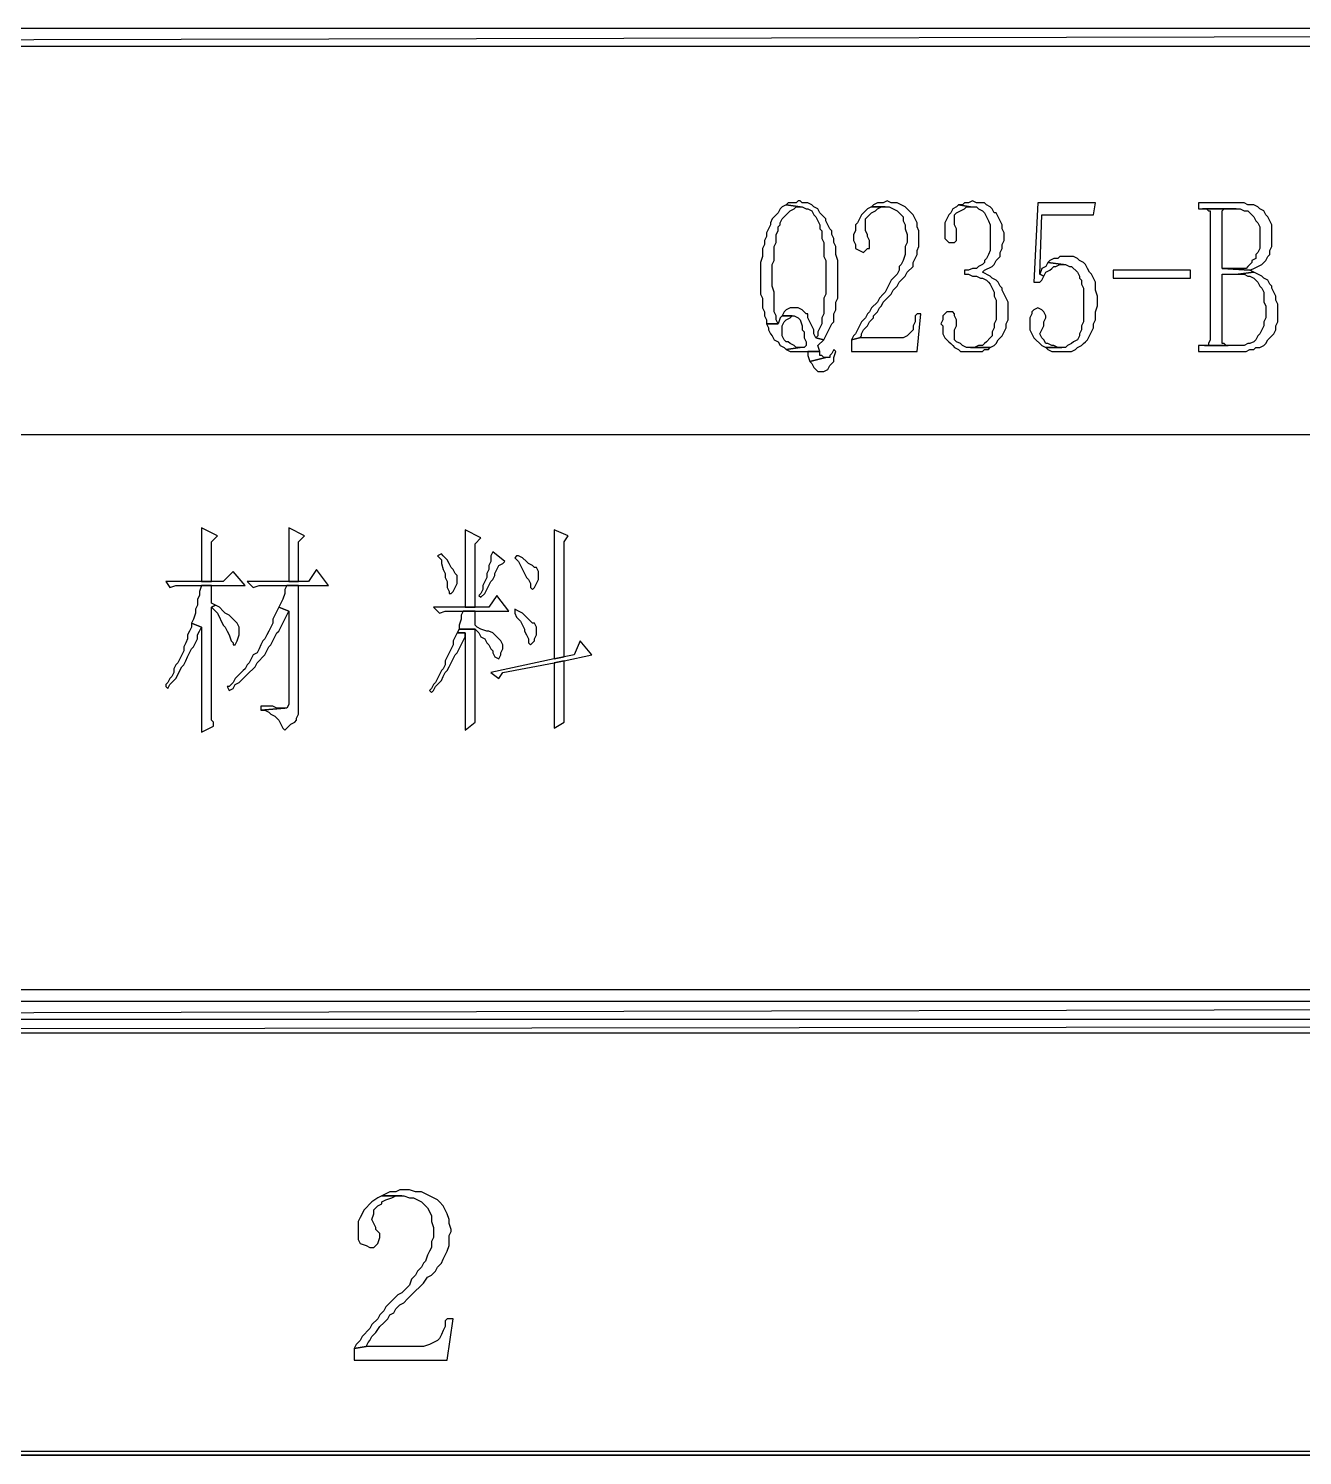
# Model space of a CAD drawing. Extents: x -15.4 to 0.8, y 0.3 to 11.8.
# Drawn here: x -13.208 to -12.673, y 0.567 to 1.167 of the extents above; entities that cross this region are included whole.
import ezdxf

# ---------------------------------------------------------------- set-up
doc = ezdxf.new("R2010")
doc.units = 0
doc.header["$MEASUREMENT"] = 0
doc.linetypes.add('AUSGEZOGEN', pattern=[0])
doc.layers.get('0').update_dxf_attribs({"linetype": 'AUSGEZOGEN'})

msp = doc.modelspace()

# ---------------------------------------------------------------- linework, layer by layer
for points in [[(-14.50878, 1.1669), (-14.50878, 1.1594), (-14.50878, 1.1594), (-11.15878, 1.1669), (-14.50878, 1.1669)], [(-14.50878, 1.1594), (-11.15878, 1.1669), (-11.15878, 1.1669), (-11.15878, 1.1594), (-14.50878, 1.1594)], [(-12.88961, 1.09273), (-12.89128, 1.0919), (-12.89128, 1.0919), (-12.89211, 1.09106), (-12.89211, 1.09106), (-12.89295, 1.0894), (-12.89295, 1.0894), (-12.89545, 1.0869), (-12.89545, 1.0869), (-12.89628, 1.08523), (-12.89628, 1.08523), (-12.89628, 1.0844), (-12.89628, 1.0844), (-12.89795, 1.08106), (-12.89795, 1.08106), (-12.89795, 1.0794), (-12.89795, 1.0794), (-12.89878, 1.07773), (-12.89878, 1.07773), (-12.89878, 1.07606), (-12.89878, 1.07606), (-12.89961, 1.0744), (-12.89961, 1.0744), (-12.89961, 1.07106), (-12.89961, 1.07106), (-12.90045, 1.06856), (-12.90045, 1.06856), (-12.90045, 1.05523), (-12.90045, 1.05523), (-12.89961, 1.05356), (-12.89961, 1.05356), (-12.89961, 1.0494), (-12.89961, 1.0494), (-12.89878, 1.04773), (-12.89878, 1.04773), (-12.89878, 1.04606), (-12.89878, 1.04606), (-12.89795, 1.0444), (-12.89795, 1.0444), (-12.89795, 1.04273), (-12.89795, 1.04273), (-12.89295, 1.04273), (-12.89295, 1.04273), (-12.89378, 1.0444), (-12.89378, 1.0444), (-12.89378, 1.04606), (-12.89378, 1.04606), (-12.89461, 1.04773), (-12.89461, 1.04773), (-12.89461, 1.05606), (-12.89461, 1.05606), (-12.89545, 1.05856), (-12.89545, 1.05856), (-12.89545, 1.06773), (-12.89545, 1.06773), (-12.89461, 1.0694), (-12.89461, 1.0694), (-12.89461, 1.07523), (-12.89461, 1.07523), (-12.89378, 1.0769), (-12.89378, 1.0769), (-12.89378, 1.08023), (-12.89378, 1.08023), (-12.89295, 1.0819), (-12.89295, 1.0819), (-12.89295, 1.08356), (-12.89295, 1.08356), (-12.89211, 1.0844), (-12.89211, 1.0844), (-12.89211, 1.08523), (-12.89211, 1.08523), (-12.89128, 1.0869), (-12.89128, 1.0869), (-12.88961, 1.08856), (-12.88961, 1.08856), (-12.88878, 1.0894), (-12.88878, 1.0894), (-12.88795, 1.09023), (-12.88795, 1.09023), (-12.88628, 1.09106), (-12.88628, 1.09106), (-12.88545, 1.0919), (-12.88545, 1.0919), (-12.88378, 1.0919), (-12.88961, 1.09273)], [(-12.88378, 1.0944), (-12.88461, 1.0944), (-12.88461, 1.0944), (-12.88545, 1.09356), (-12.88545, 1.09356), (-12.88878, 1.09356), (-12.88878, 1.09356), (-12.88961, 1.09273), (-12.88961, 1.09273), (-12.88378, 1.0919), (-12.88378, 1.0919), (-12.88295, 1.0919), (-12.88295, 1.0919), (-12.88128, 1.09106), (-12.88128, 1.09106), (-12.88045, 1.09106), (-12.88045, 1.09106), (-12.87878, 1.09023), (-12.87878, 1.09023), (-12.87795, 1.08856), (-12.87795, 1.08856), (-12.87711, 1.08773), (-12.87711, 1.08773), (-12.87545, 1.0844), (-12.87545, 1.0844), (-12.87545, 1.08273), (-12.87545, 1.08273), (-12.87461, 1.0819), (-12.87461, 1.0819), (-12.87461, 1.07856), (-12.87461, 1.07856), (-12.87378, 1.0769), (-12.87378, 1.0769), (-12.87378, 1.07106), (-12.87378, 1.07106), (-12.87295, 1.0694), (-12.87295, 1.0694), (-12.87295, 1.05523), (-12.87295, 1.05523), (-12.87378, 1.05356), (-12.87378, 1.05356), (-12.87378, 1.0469), (-12.87378, 1.0469), (-12.87461, 1.04523), (-12.87461, 1.04523), (-12.87461, 1.04273), (-12.87461, 1.04273), (-12.87628, 1.0394), (-12.87628, 1.0394), (-12.87628, 1.03773), (-12.87628, 1.03773), (-12.87711, 1.0369), (-12.87711, 1.0369), (-12.87378, 1.03606), (-12.87378, 1.03606), (-12.87295, 1.03773), (-12.87295, 1.03773), (-12.87211, 1.0394), (-12.87211, 1.0394), (-12.87128, 1.04106), (-12.87128, 1.04106), (-12.87045, 1.04273), (-12.87045, 1.04273), (-12.86961, 1.04356), (-12.86961, 1.04356), (-12.86961, 1.0469), (-12.86961, 1.0469), (-12.86878, 1.04856), (-12.86878, 1.04856), (-12.86878, 1.0519), (-12.86878, 1.0519), (-12.86795, 1.05356), (-12.86795, 1.05356), (-12.86795, 1.0694), (-12.86795, 1.0694), (-12.86878, 1.0719), (-12.86878, 1.0719), (-12.86878, 1.07523), (-12.86878, 1.07523), (-12.86961, 1.0769), (-12.86961, 1.0769), (-12.86961, 1.07856), (-12.86961, 1.07856), (-12.87045, 1.08023), (-12.87045, 1.08023), (-12.87045, 1.0819), (-12.87045, 1.0819), (-12.87128, 1.08273), (-12.87128, 1.08273), (-12.87295, 1.08606), (-12.87295, 1.08606), (-12.87295, 1.0869), (-12.87295, 1.0869), (-12.87545, 1.0894), (-12.87545, 1.0894), (-12.87628, 1.09106), (-12.87628, 1.09106), (-12.87795, 1.0919), (-12.87795, 1.0919), (-12.87878, 1.09273), (-12.87878, 1.09273), (-12.88045, 1.09356), (-12.88045, 1.09356), (-12.88295, 1.09356), (-12.88378, 1.0944)], [(-12.84711, 1.0944), (-12.84878, 1.09356), (-12.84878, 1.09356), (-12.85128, 1.09356), (-12.85128, 1.09356), (-12.85295, 1.09273), (-12.85295, 1.09273), (-12.85378, 1.0919), (-12.85378, 1.0919), (-12.84628, 1.0919), (-12.84628, 1.0919), (-12.84295, 1.09023), (-12.84295, 1.09023), (-12.84211, 1.0894), (-12.84211, 1.0894), (-12.84128, 1.08856), (-12.84128, 1.08856), (-12.84045, 1.08773), (-12.84045, 1.08773), (-12.84045, 1.08606), (-12.84045, 1.08606), (-12.83961, 1.0844), (-12.83961, 1.0844), (-12.83961, 1.08273), (-12.83961, 1.08273), (-12.83878, 1.08023), (-12.83878, 1.08023), (-12.83878, 1.0769), (-12.83878, 1.0769), (-12.83961, 1.07523), (-12.83961, 1.07523), (-12.83961, 1.0719), (-12.83961, 1.0719), (-12.84045, 1.0694), (-12.84045, 1.0694), (-12.84128, 1.06773), (-12.84128, 1.06773), (-12.84211, 1.0669), (-12.84211, 1.0669), (-12.84211, 1.06523), (-12.84211, 1.06523), (-12.84295, 1.06356), (-12.84295, 1.06356), (-12.84378, 1.06273), (-12.84378, 1.06273), (-12.84545, 1.06106), (-12.84545, 1.06106), (-12.84628, 1.0594), (-12.84628, 1.0594), (-12.84711, 1.05773), (-12.84711, 1.05773), (-12.84795, 1.05606), (-12.84795, 1.05606), (-12.84878, 1.05523), (-12.84878, 1.05523), (-12.85045, 1.05356), (-12.85045, 1.05356), (-12.85128, 1.0519), (-12.85128, 1.0519), (-12.85378, 1.0494), (-12.85378, 1.0494), (-12.85461, 1.04773), (-12.85461, 1.04773), (-12.85545, 1.0469), (-12.85545, 1.0469), (-12.85628, 1.04523), (-12.85628, 1.04523), (-12.85795, 1.04356), (-12.85795, 1.04356), (-12.86045, 1.03856), (-12.86045, 1.03856), (-12.86128, 1.03773), (-12.86128, 1.03773), (-12.86211, 1.03606), (-12.86211, 1.03606), (-12.85878, 1.0369), (-12.85878, 1.0369), (-12.85795, 1.03773), (-12.85795, 1.03773), (-12.85795, 1.03856), (-12.85795, 1.03856), (-12.85711, 1.04023), (-12.85711, 1.04023), (-12.85545, 1.0419), (-12.85545, 1.0419), (-12.85461, 1.04356), (-12.85461, 1.04356), (-12.85295, 1.04523), (-12.85295, 1.04523), (-12.85295, 1.04606), (-12.85295, 1.04606), (-12.85128, 1.04773), (-12.85128, 1.04773), (-12.85045, 1.0494), (-12.85045, 1.0494), (-12.84961, 1.05023), (-12.84961, 1.05023), (-12.84878, 1.0519), (-12.84878, 1.0519), (-12.84795, 1.05273), (-12.84795, 1.05273), (-12.84628, 1.0544), (-12.84628, 1.0544), (-12.84545, 1.05523), (-12.84545, 1.05523), (-12.84461, 1.0569), (-12.84461, 1.0569), (-12.84295, 1.05856), (-12.84295, 1.05856), (-12.84211, 1.06023), (-12.84211, 1.06023), (-12.84045, 1.0619), (-12.84045, 1.0619), (-12.83961, 1.06273), (-12.83961, 1.06273), (-12.83878, 1.0644), (-12.83878, 1.0644), (-12.83628, 1.0669), (-12.83628, 1.0669), (-12.83628, 1.06856), (-12.83628, 1.06856), (-12.83545, 1.07023), (-12.83545, 1.07023), (-12.83461, 1.0719), (-12.83461, 1.0719), (-12.83461, 1.07356), (-12.83461, 1.07356), (-12.83378, 1.07523), (-12.83378, 1.07523), (-12.83378, 1.0819), (-12.83378, 1.0819), (-12.83461, 1.08356), (-12.83461, 1.08356), (-12.83461, 1.08523), (-12.83461, 1.08523), (-12.83628, 1.08856), (-12.83628, 1.08856), (-12.83711, 1.0894), (-12.83711, 1.0894), (-12.83795, 1.09023), (-12.83795, 1.09023), (-12.83961, 1.0919), (-12.83961, 1.0919), (-12.84295, 1.09356), (-12.84295, 1.09356), (-12.84545, 1.09356), (-12.84711, 1.0944)], [(-12.81711, 1.09273), (-12.81795, 1.0919), (-12.81795, 1.0919), (-12.81961, 1.09106), (-12.81961, 1.09106), (-12.82045, 1.0894), (-12.82045, 1.0894), (-12.82128, 1.08856), (-12.82128, 1.08856), (-12.82211, 1.0869), (-12.82211, 1.0869), (-12.82295, 1.08523), (-12.82295, 1.08523), (-12.82295, 1.07856), (-12.82295, 1.07856), (-12.82211, 1.07773), (-12.82211, 1.07773), (-12.82128, 1.0769), (-12.82128, 1.0769), (-12.81878, 1.0769), (-12.81878, 1.0769), (-12.81795, 1.07773), (-12.81795, 1.07773), (-12.81795, 1.08273), (-12.81795, 1.08273), (-12.81878, 1.0844), (-12.81878, 1.0844), (-12.81878, 1.08856), (-12.81878, 1.08856), (-12.81795, 1.0894), (-12.81795, 1.0894), (-12.81628, 1.09023), (-12.81628, 1.09023), (-12.81461, 1.09106), (-12.81461, 1.09106), (-12.81378, 1.0919), (-12.81378, 1.0919), (-12.81211, 1.0919), (-12.81711, 1.09273)], [(-12.81128, 1.0944), (-12.81295, 1.09356), (-12.81295, 1.09356), (-12.81461, 1.09356), (-12.81461, 1.09356), (-12.81545, 1.09273), (-12.81545, 1.09273), (-12.81711, 1.09273), (-12.81711, 1.09273), (-12.81211, 1.0919), (-12.81211, 1.0919), (-12.80961, 1.0919), (-12.80961, 1.0919), (-12.80878, 1.09106), (-12.80878, 1.09106), (-12.80711, 1.09023), (-12.80711, 1.09023), (-12.80628, 1.0894), (-12.80628, 1.0894), (-12.80545, 1.08773), (-12.80545, 1.08773), (-12.80461, 1.08606), (-12.80461, 1.08606), (-12.80378, 1.0844), (-12.80378, 1.0844), (-12.80378, 1.07356), (-12.80378, 1.07356), (-12.80461, 1.0719), (-12.80461, 1.0719), (-12.80545, 1.07023), (-12.80545, 1.07023), (-12.80628, 1.0694), (-12.80628, 1.0694), (-12.80628, 1.06856), (-12.80628, 1.06856), (-12.80711, 1.06773), (-12.80711, 1.06773), (-12.80878, 1.0669), (-12.80878, 1.0669), (-12.80961, 1.06606), (-12.80961, 1.06606), (-12.81128, 1.06606), (-12.81128, 1.06606), (-12.81295, 1.06523), (-12.81295, 1.06523), (-12.81461, 1.06523), (-12.81461, 1.06523), (-12.81461, 1.06356), (-12.81461, 1.06356), (-12.81295, 1.06356), (-12.81295, 1.06356), (-12.81128, 1.06273), (-12.81128, 1.06273), (-12.80961, 1.06273), (-12.80961, 1.06273), (-12.80795, 1.0619), (-12.80795, 1.0619), (-12.80711, 1.0619), (-12.80711, 1.0619), (-12.80545, 1.06106), (-12.80545, 1.06106), (-12.80461, 1.06023), (-12.80461, 1.06023), (-12.80378, 1.0594), (-12.80378, 1.0594), (-12.80295, 1.05773), (-12.80295, 1.05773), (-12.80211, 1.05606), (-12.80211, 1.05606), (-12.80211, 1.0544), (-12.80211, 1.0544), (-12.80128, 1.05273), (-12.80128, 1.05273), (-12.80128, 1.0444), (-12.80128, 1.0444), (-12.80211, 1.04273), (-12.80211, 1.04273), (-12.80211, 1.04106), (-12.80211, 1.04106), (-12.80295, 1.0394), (-12.80295, 1.0394), (-12.80295, 1.03773), (-12.80295, 1.03773), (-12.80378, 1.0369), (-12.80378, 1.0369), (-12.80545, 1.03523), (-12.80545, 1.03523), (-12.80628, 1.0344), (-12.80628, 1.0344), (-12.80711, 1.03356), (-12.80711, 1.03356), (-12.80878, 1.03356), (-12.80878, 1.03356), (-12.81045, 1.03273), (-12.81045, 1.03273), (-12.81211, 1.03273), (-12.81211, 1.03273), (-12.80378, 1.03273), (-12.80378, 1.03273), (-12.80211, 1.03356), (-12.80211, 1.03356), (-12.80128, 1.0344), (-12.80128, 1.0344), (-12.80045, 1.03606), (-12.80045, 1.03606), (-12.79961, 1.0369), (-12.79961, 1.0369), (-12.79878, 1.03773), (-12.79878, 1.03773), (-12.79795, 1.0394), (-12.79795, 1.0394), (-12.79711, 1.04106), (-12.79711, 1.04106), (-12.79711, 1.04273), (-12.79711, 1.04273), (-12.79628, 1.0444), (-12.79628, 1.0444), (-12.79628, 1.0519), (-12.79628, 1.0519), (-12.79795, 1.05523), (-12.79795, 1.05523), (-12.79878, 1.0569), (-12.79878, 1.0569), (-12.79878, 1.05773), (-12.79878, 1.05773), (-12.79961, 1.05856), (-12.79961, 1.05856), (-12.80045, 1.06023), (-12.80045, 1.06023), (-12.80128, 1.06106), (-12.80128, 1.06106), (-12.80295, 1.0619), (-12.80295, 1.0619), (-12.80378, 1.06273), (-12.80378, 1.06273), (-12.80711, 1.0644), (-12.80711, 1.0644), (-12.80628, 1.06523), (-12.80628, 1.06523), (-12.80295, 1.0669), (-12.80295, 1.0669), (-12.80211, 1.06773), (-12.80211, 1.06773), (-12.80128, 1.0694), (-12.80128, 1.0694), (-12.80045, 1.07023), (-12.80045, 1.07023), (-12.79961, 1.07106), (-12.79961, 1.07106), (-12.79961, 1.07273), (-12.79961, 1.07273), (-12.79878, 1.0744), (-12.79878, 1.0744), (-12.79878, 1.07606), (-12.79878, 1.07606), (-12.79795, 1.07773), (-12.79795, 1.07773), (-12.79795, 1.08106), (-12.79795, 1.08106), (-12.79878, 1.08273), (-12.79878, 1.08273), (-12.79878, 1.0844), (-12.79878, 1.0844), (-12.79961, 1.08606), (-12.79961, 1.08606), (-12.80045, 1.08773), (-12.80045, 1.08773), (-12.80128, 1.0894), (-12.80128, 1.0894), (-12.80211, 1.0894), (-12.80211, 1.0894), (-12.80295, 1.09106), (-12.80295, 1.09106), (-12.80378, 1.0919), (-12.80378, 1.0919), (-12.80545, 1.09273), (-12.80545, 1.09273), (-12.80628, 1.09356), (-12.80628, 1.09356), (-12.80961, 1.09356), (-12.81128, 1.0944)], [(-12.75961, 1.09356), (-12.78378, 1.09356), (-12.78378, 1.09356), (-12.78545, 1.06023), (-12.78545, 1.06023), (-12.78295, 1.06023), (-12.78295, 1.06023), (-12.78211, 1.06106), (-12.78211, 1.06106), (-12.78128, 1.06273), (-12.78128, 1.06273), (-12.78295, 1.06356), (-12.78295, 1.06356), (-12.78211, 1.08856), (-12.78211, 1.08856), (-12.76045, 1.08856), (-12.75961, 1.09356)], [(-12.69878, 1.09356), (-12.71628, 1.09356), (-12.71628, 1.09356), (-12.71628, 1.09106), (-12.71628, 1.09106), (-12.69878, 1.09106), (-12.69878, 1.09106), (-12.69711, 1.09023), (-12.69711, 1.09023), (-12.69545, 1.09023), (-12.69545, 1.09023), (-12.69461, 1.0894), (-12.69461, 1.0894), (-12.69378, 1.08856), (-12.69378, 1.08856), (-12.69295, 1.08773), (-12.69295, 1.08773), (-12.69211, 1.08606), (-12.69211, 1.08606), (-12.69128, 1.08523), (-12.69128, 1.08523), (-12.69045, 1.08356), (-12.69045, 1.08356), (-12.69045, 1.0744), (-12.69045, 1.0744), (-12.69128, 1.07273), (-12.69128, 1.07273), (-12.69211, 1.0719), (-12.69211, 1.0719), (-12.69211, 1.07023), (-12.69211, 1.07023), (-12.69378, 1.0694), (-12.69378, 1.0694), (-12.69378, 1.06856), (-12.69378, 1.06856), (-12.69545, 1.0669), (-12.69545, 1.0669), (-12.69628, 1.06606), (-12.69628, 1.06606), (-12.70628, 1.06606), (-12.70628, 1.06606), (-12.69461, 1.06523), (-12.69461, 1.06523), (-12.69295, 1.06606), (-12.69295, 1.06606), (-12.68961, 1.06773), (-12.68961, 1.06773), (-12.68878, 1.06856), (-12.68878, 1.06856), (-12.68795, 1.0694), (-12.68795, 1.0694), (-12.68711, 1.07106), (-12.68711, 1.07106), (-12.68628, 1.0719), (-12.68628, 1.0719), (-12.68628, 1.07356), (-12.68628, 1.07356), (-12.68545, 1.07523), (-12.68545, 1.07523), (-12.68545, 1.0844), (-12.68545, 1.0844), (-12.68711, 1.08773), (-12.68711, 1.08773), (-12.68795, 1.08856), (-12.68795, 1.08856), (-12.68878, 1.09023), (-12.68878, 1.09023), (-12.69045, 1.09106), (-12.69045, 1.09106), (-12.69128, 1.0919), (-12.69128, 1.0919), (-12.69295, 1.09273), (-12.69295, 1.09273), (-12.69545, 1.09273), (-12.69545, 1.09273), (-12.69711, 1.09356), (-12.69878, 1.09356)], [(-12.85378, 1.0919), (-12.85545, 1.09106), (-12.85545, 1.09106), (-12.85628, 1.09023), (-12.85628, 1.09023), (-12.85711, 1.0894), (-12.85711, 1.0894), (-12.85795, 1.08856), (-12.85795, 1.08856), (-12.85961, 1.08523), (-12.85961, 1.08523), (-12.86045, 1.0844), (-12.86045, 1.0844), (-12.86045, 1.0819), (-12.86045, 1.0819), (-12.86128, 1.08023), (-12.86128, 1.08023), (-12.86128, 1.07773), (-12.86128, 1.07773), (-12.86045, 1.07606), (-12.86045, 1.07606), (-12.86045, 1.0744), (-12.86045, 1.0744), (-12.85711, 1.07273), (-12.85711, 1.07273), (-12.85545, 1.0744), (-12.85545, 1.0744), (-12.85461, 1.0744), (-12.85461, 1.0744), (-12.85461, 1.07773), (-12.85461, 1.07773), (-12.85545, 1.0794), (-12.85545, 1.0794), (-12.85545, 1.08023), (-12.85545, 1.08023), (-12.85628, 1.0819), (-12.85628, 1.0819), (-12.85628, 1.0869), (-12.85628, 1.0869), (-12.85378, 1.0894), (-12.85378, 1.0894), (-12.85211, 1.09023), (-12.85211, 1.09023), (-12.85128, 1.09106), (-12.85128, 1.09106), (-12.84961, 1.0919), (-12.84961, 1.0919), (-12.84795, 1.0919), (-12.85378, 1.0919)], [(-12.71461, 1.09106), (-12.71295, 1.09106), (-12.71295, 1.09106), (-12.71211, 1.09023), (-12.71211, 1.09023), (-12.71128, 1.09023), (-12.71128, 1.09023), (-12.71128, 1.03606), (-12.71128, 1.03606), (-12.71211, 1.0344), (-12.71211, 1.0344), (-12.71211, 1.03356), (-12.71211, 1.03356), (-12.71378, 1.03356), (-12.71378, 1.03356), (-12.70378, 1.03356), (-12.70378, 1.03356), (-12.70461, 1.03356), (-12.70461, 1.03356), (-12.70545, 1.0344), (-12.70545, 1.0344), (-12.70628, 1.0344), (-12.70628, 1.0344), (-12.70628, 1.06356), (-12.70628, 1.06356), (-12.69961, 1.06356), (-12.69961, 1.06356), (-12.69295, 1.0644), (-12.69295, 1.0644), (-12.69461, 1.06523), (-12.69461, 1.06523), (-12.70628, 1.06606), (-12.70628, 1.06606), (-12.70628, 1.09023), (-12.70628, 1.09023), (-12.70545, 1.09106), (-12.70545, 1.09106), (-12.70045, 1.09106), (-12.71461, 1.09106)], [(-12.77961, 1.06856), (-12.78045, 1.0669), (-12.78045, 1.0669), (-12.78211, 1.06606), (-12.78211, 1.06606), (-12.78295, 1.06356), (-12.78295, 1.06356), (-12.78128, 1.06273), (-12.78128, 1.06273), (-12.78045, 1.0644), (-12.78045, 1.0644), (-12.77878, 1.06523), (-12.77878, 1.06523), (-12.77795, 1.06606), (-12.77795, 1.06606), (-12.77711, 1.0669), (-12.77711, 1.0669), (-12.77628, 1.0669), (-12.77628, 1.0669), (-12.77461, 1.06773), (-12.77461, 1.06773), (-12.77295, 1.06773), (-12.77961, 1.06856)], [(-12.77128, 1.07106), (-12.77461, 1.07106), (-12.77461, 1.07106), (-12.77545, 1.07023), (-12.77545, 1.07023), (-12.77711, 1.07023), (-12.77711, 1.07023), (-12.77878, 1.0694), (-12.77878, 1.0694), (-12.77961, 1.06856), (-12.77961, 1.06856), (-12.77295, 1.06773), (-12.77295, 1.06773), (-12.77211, 1.06773), (-12.77211, 1.06773), (-12.77045, 1.0669), (-12.77045, 1.0669), (-12.76961, 1.0669), (-12.76961, 1.0669), (-12.76711, 1.0644), (-12.76711, 1.0644), (-12.76628, 1.06273), (-12.76628, 1.06273), (-12.76628, 1.0619), (-12.76628, 1.0619), (-12.76545, 1.06106), (-12.76545, 1.06106), (-12.76545, 1.0594), (-12.76545, 1.0594), (-12.76461, 1.05773), (-12.76461, 1.05773), (-12.76461, 1.04356), (-12.76461, 1.04356), (-12.76545, 1.0419), (-12.76545, 1.0419), (-12.76545, 1.04023), (-12.76545, 1.04023), (-12.76628, 1.03856), (-12.76628, 1.03856), (-12.76628, 1.03773), (-12.76628, 1.03773), (-12.76711, 1.03606), (-12.76711, 1.03606), (-12.76878, 1.03523), (-12.76878, 1.03523), (-12.76961, 1.0344), (-12.76961, 1.0344), (-12.77128, 1.03356), (-12.77128, 1.03356), (-12.77211, 1.03273), (-12.77211, 1.03273), (-12.78045, 1.03273), (-12.78045, 1.03273), (-12.77961, 1.0319), (-12.77961, 1.0319), (-12.77795, 1.03106), (-12.77795, 1.03106), (-12.76961, 1.03106), (-12.76961, 1.03106), (-12.76795, 1.0319), (-12.76795, 1.0319), (-12.76711, 1.03273), (-12.76711, 1.03273), (-12.76545, 1.03356), (-12.76545, 1.03356), (-12.76461, 1.0344), (-12.76461, 1.0344), (-12.76378, 1.03523), (-12.76378, 1.03523), (-12.76295, 1.03606), (-12.76295, 1.03606), (-12.76211, 1.03773), (-12.76211, 1.03773), (-12.76128, 1.0394), (-12.76128, 1.0394), (-12.76045, 1.04106), (-12.76045, 1.04106), (-12.76045, 1.04273), (-12.76045, 1.04273), (-12.75961, 1.0444), (-12.75961, 1.0444), (-12.75961, 1.04773), (-12.75961, 1.04773), (-12.75878, 1.05023), (-12.75878, 1.05023), (-12.75878, 1.0544), (-12.75878, 1.0544), (-12.75961, 1.0569), (-12.75961, 1.0569), (-12.75961, 1.06023), (-12.75961, 1.06023), (-12.76045, 1.0619), (-12.76045, 1.0619), (-12.76128, 1.06356), (-12.76128, 1.06356), (-12.76211, 1.0644), (-12.76211, 1.0644), (-12.76295, 1.06606), (-12.76295, 1.06606), (-12.76378, 1.06773), (-12.76378, 1.06773), (-12.76461, 1.06856), (-12.76461, 1.06856), (-12.76628, 1.0694), (-12.76628, 1.0694), (-12.76711, 1.07023), (-12.76711, 1.07023), (-12.76878, 1.07106), (-12.76878, 1.07106), (-12.76961, 1.07106), (-12.77128, 1.07106)], [(-12.71961, 1.0619), (-12.71961, 1.06523), (-12.71961, 1.06523), (-12.75211, 1.06523), (-12.75211, 1.06523), (-12.75211, 1.0619), (-12.75211, 1.0619), (-12.71961, 1.0619), (-12.71961, 1.0619)], [(-12.69295, 1.0644), (-12.69961, 1.06356), (-12.69961, 1.06356), (-12.69711, 1.06356), (-12.69711, 1.06356), (-12.69545, 1.06273), (-12.69545, 1.06273), (-12.69461, 1.06273), (-12.69461, 1.06273), (-12.69295, 1.0619), (-12.69295, 1.0619), (-12.69128, 1.06023), (-12.69128, 1.06023), (-12.69045, 1.05856), (-12.69045, 1.05856), (-12.68961, 1.05773), (-12.68961, 1.05773), (-12.68878, 1.05606), (-12.68878, 1.05606), (-12.68878, 1.0519), (-12.68878, 1.0519), (-12.68795, 1.05023), (-12.68795, 1.05023), (-12.68795, 1.04523), (-12.68795, 1.04523), (-12.68878, 1.04356), (-12.68878, 1.04356), (-12.68878, 1.0419), (-12.68878, 1.0419), (-12.69045, 1.03856), (-12.69045, 1.03856), (-12.69128, 1.03773), (-12.69128, 1.03773), (-12.69211, 1.03606), (-12.69211, 1.03606), (-12.69295, 1.03523), (-12.69295, 1.03523), (-12.69461, 1.0344), (-12.69461, 1.0344), (-12.69545, 1.0344), (-12.69545, 1.0344), (-12.69711, 1.03356), (-12.69711, 1.03356), (-12.71628, 1.03356), (-12.71628, 1.03356), (-12.71628, 1.03106), (-12.71628, 1.03106), (-12.69628, 1.03106), (-12.69628, 1.03106), (-12.69461, 1.0319), (-12.69461, 1.0319), (-12.69295, 1.0319), (-12.69295, 1.0319), (-12.69211, 1.03273), (-12.69211, 1.03273), (-12.69045, 1.03273), (-12.69045, 1.03273), (-12.68878, 1.03356), (-12.68878, 1.03356), (-12.68795, 1.0344), (-12.68795, 1.0344), (-12.68711, 1.03606), (-12.68711, 1.03606), (-12.68545, 1.03773), (-12.68545, 1.03773), (-12.68461, 1.03856), (-12.68461, 1.03856), (-12.68378, 1.04023), (-12.68378, 1.04023), (-12.68378, 1.0419), (-12.68378, 1.0419), (-12.68295, 1.04356), (-12.68295, 1.04356), (-12.68295, 1.05106), (-12.68295, 1.05106), (-12.68378, 1.05273), (-12.68378, 1.05273), (-12.68378, 1.0544), (-12.68378, 1.0544), (-12.68545, 1.05773), (-12.68545, 1.05773), (-12.68545, 1.05856), (-12.68545, 1.05856), (-12.68628, 1.0594), (-12.68628, 1.0594), (-12.68711, 1.06106), (-12.68711, 1.06106), (-12.68878, 1.0619), (-12.68878, 1.0619), (-12.68961, 1.06273), (-12.68961, 1.06273), (-12.69128, 1.06356), (-12.69295, 1.0644)], [(-12.89128, 1.04606), (-12.89211, 1.04523), (-12.89211, 1.04523), (-12.89295, 1.04273), (-12.89295, 1.04273), (-12.89795, 1.04273), (-12.89795, 1.04273), (-12.89711, 1.04106), (-12.89711, 1.04106), (-12.89711, 1.04023), (-12.89711, 1.04023), (-12.89628, 1.03856), (-12.89628, 1.03856), (-12.89545, 1.03773), (-12.89545, 1.03773), (-12.89461, 1.03606), (-12.89461, 1.03606), (-12.89295, 1.03523), (-12.89295, 1.03523), (-12.89211, 1.03356), (-12.89211, 1.03356), (-12.89045, 1.03273), (-12.89045, 1.03273), (-12.88961, 1.0319), (-12.88961, 1.0319), (-12.88378, 1.03273), (-12.88378, 1.03273), (-12.88545, 1.03273), (-12.88545, 1.03273), (-12.88628, 1.03356), (-12.88628, 1.03356), (-12.88795, 1.0344), (-12.88795, 1.0344), (-12.88878, 1.03523), (-12.88878, 1.03523), (-12.88961, 1.03523), (-12.88961, 1.03523), (-12.89045, 1.03606), (-12.89045, 1.03606), (-12.89128, 1.03773), (-12.89128, 1.03773), (-12.89128, 1.0419), (-12.89128, 1.0419), (-12.89045, 1.04356), (-12.89045, 1.04356), (-12.88961, 1.0444), (-12.88961, 1.0444), (-12.88795, 1.04523), (-12.88795, 1.04523), (-12.88711, 1.04606), (-12.89128, 1.04606)], [(-12.88628, 1.0494), (-12.88795, 1.0494), (-12.88795, 1.0494), (-12.88961, 1.04856), (-12.88961, 1.04856), (-12.89045, 1.04773), (-12.89045, 1.04773), (-12.89128, 1.04606), (-12.89128, 1.04606), (-12.88628, 1.04606), (-12.88628, 1.04606), (-12.88461, 1.04523), (-12.88461, 1.04523), (-12.88378, 1.0444), (-12.88378, 1.0444), (-12.88295, 1.0419), (-12.88295, 1.0419), (-12.88295, 1.04023), (-12.88295, 1.04023), (-12.88211, 1.0394), (-12.88211, 1.0394), (-12.88211, 1.0369), (-12.88211, 1.0369), (-12.88128, 1.03523), (-12.88128, 1.03523), (-12.88128, 1.03356), (-12.88128, 1.03356), (-12.88211, 1.03273), (-12.88211, 1.03273), (-12.88378, 1.03273), (-12.88378, 1.03273), (-12.88961, 1.0319), (-12.88961, 1.0319), (-12.88795, 1.03106), (-12.88795, 1.03106), (-12.87545, 1.03106), (-12.87545, 1.03106), (-12.87628, 1.03356), (-12.87628, 1.03356), (-12.87378, 1.03606), (-12.87378, 1.03606), (-12.87711, 1.0369), (-12.87711, 1.0369), (-12.87795, 1.03856), (-12.87795, 1.03856), (-12.87795, 1.04023), (-12.87795, 1.04023), (-12.88045, 1.04523), (-12.88045, 1.04523), (-12.88045, 1.0469), (-12.88045, 1.0469), (-12.88128, 1.0469), (-12.88128, 1.0469), (-12.88211, 1.04773), (-12.88211, 1.04773), (-12.88295, 1.04856), (-12.88295, 1.04856), (-12.88461, 1.0494), (-12.88628, 1.0494)], [(-12.83295, 1.0469), (-12.83461, 1.0469), (-12.83461, 1.0469), (-12.83545, 1.04606), (-12.83545, 1.04606), (-12.83545, 1.04356), (-12.83545, 1.04356), (-12.83628, 1.0419), (-12.83628, 1.0419), (-12.83628, 1.04023), (-12.83628, 1.04023), (-12.83795, 1.03856), (-12.83795, 1.03856), (-12.83878, 1.03773), (-12.83878, 1.03773), (-12.84045, 1.0369), (-12.84045, 1.0369), (-12.85878, 1.0369), (-12.85878, 1.0369), (-12.86211, 1.03606), (-12.86211, 1.03606), (-12.86211, 1.03106), (-12.86211, 1.03106), (-12.83461, 1.03106), (-12.83295, 1.0469)], [(-12.82128, 1.04773), (-12.82211, 1.04773), (-12.82211, 1.04773), (-12.82295, 1.0469), (-12.82295, 1.0469), (-12.82378, 1.04606), (-12.82378, 1.04606), (-12.82378, 1.0444), (-12.82378, 1.0444), (-12.82461, 1.04273), (-12.82461, 1.04273), (-12.82378, 1.0419), (-12.82378, 1.0419), (-12.82378, 1.03856), (-12.82378, 1.03856), (-12.82295, 1.0369), (-12.82295, 1.0369), (-12.82128, 1.03523), (-12.82128, 1.03523), (-12.82045, 1.0344), (-12.82045, 1.0344), (-12.81961, 1.03356), (-12.81961, 1.03356), (-12.81878, 1.03273), (-12.81878, 1.03273), (-12.81711, 1.0319), (-12.81711, 1.0319), (-12.81628, 1.03106), (-12.81628, 1.03106), (-12.80711, 1.03106), (-12.80711, 1.03106), (-12.80628, 1.0319), (-12.80628, 1.0319), (-12.80461, 1.0319), (-12.80461, 1.0319), (-12.80378, 1.03273), (-12.80378, 1.03273), (-12.81378, 1.03273), (-12.81378, 1.03273), (-12.81545, 1.03356), (-12.81545, 1.03356), (-12.81628, 1.0344), (-12.81628, 1.0344), (-12.81795, 1.03523), (-12.81795, 1.03523), (-12.81878, 1.03606), (-12.81878, 1.03606), (-12.81878, 1.04023), (-12.81878, 1.04023), (-12.81795, 1.0419), (-12.81795, 1.0419), (-12.81795, 1.0444), (-12.81795, 1.0444), (-12.81878, 1.04606), (-12.81878, 1.04606), (-12.81878, 1.0469), (-12.81878, 1.0469), (-12.81961, 1.04773), (-12.82128, 1.04773)], [(-12.78378, 1.0494), (-12.78545, 1.04856), (-12.78545, 1.04856), (-12.78628, 1.04773), (-12.78628, 1.04773), (-12.78628, 1.0469), (-12.78628, 1.0469), (-12.78711, 1.04523), (-12.78711, 1.04523), (-12.78711, 1.04023), (-12.78711, 1.04023), (-12.78628, 1.03856), (-12.78628, 1.03856), (-12.78545, 1.0369), (-12.78545, 1.0369), (-12.78461, 1.03606), (-12.78461, 1.03606), (-12.78295, 1.0344), (-12.78295, 1.0344), (-12.78211, 1.03356), (-12.78211, 1.03356), (-12.78045, 1.03273), (-12.78045, 1.03273), (-12.77378, 1.03273), (-12.77378, 1.03273), (-12.77545, 1.03273), (-12.77545, 1.03273), (-12.77711, 1.03356), (-12.77711, 1.03356), (-12.77795, 1.03356), (-12.77795, 1.03356), (-12.77961, 1.0344), (-12.77961, 1.0344), (-12.78045, 1.0344), (-12.78045, 1.0344), (-12.78128, 1.03606), (-12.78128, 1.03606), (-12.78211, 1.0369), (-12.78211, 1.0369), (-12.78295, 1.03856), (-12.78295, 1.03856), (-12.78211, 1.04023), (-12.78211, 1.04023), (-12.78128, 1.0419), (-12.78128, 1.0419), (-12.78128, 1.04356), (-12.78128, 1.04356), (-12.78045, 1.04523), (-12.78045, 1.04523), (-12.78045, 1.04606), (-12.78045, 1.04606), (-12.78128, 1.04773), (-12.78128, 1.04773), (-12.78211, 1.04856), (-12.78378, 1.0494)], [(-12.87545, 1.03106), (-12.88045, 1.03106), (-12.88045, 1.03106), (-12.88045, 1.0294), (-12.88045, 1.0294), (-12.87961, 1.0269), (-12.87961, 1.0269), (-12.87295, 1.02856), (-12.87295, 1.02856), (-12.87378, 1.02856), (-12.87378, 1.02856), (-12.87461, 1.0294), (-12.87461, 1.0294), (-12.87545, 1.0294), (-12.87545, 1.03106)], [(-12.86961, 1.0319), (-12.87045, 1.03023), (-12.87045, 1.03023), (-12.87128, 1.0294), (-12.87128, 1.0294), (-12.87128, 1.02856), (-12.87128, 1.02856), (-12.87295, 1.02856), (-12.87295, 1.02856), (-12.87961, 1.0269), (-12.87961, 1.0269), (-12.87878, 1.02606), (-12.87878, 1.02606), (-12.87795, 1.0244), (-12.87795, 1.0244), (-12.87628, 1.02273), (-12.87628, 1.02273), (-12.87378, 1.02273), (-12.87378, 1.02273), (-12.87211, 1.02356), (-12.87211, 1.02356), (-12.87128, 1.02523), (-12.87128, 1.02523), (-12.87045, 1.02606), (-12.87045, 1.02606), (-12.86961, 1.0269), (-12.86961, 1.0269), (-12.86961, 1.02856), (-12.86961, 1.02856), (-12.86878, 1.03106), (-12.86961, 1.0319)], [(-11.15878, 0.99606), (-14.50878, 0.99606)], [(-13.13545, 0.9569), (-13.13545, 0.9344), (-13.13545, 0.9344), (-13.13128, 0.9344), (-13.13128, 0.9344), (-13.13128, 0.95106), (-13.13128, 0.95106), (-13.12878, 0.95356), (-13.13545, 0.9569)], [(-13.09878, 0.9569), (-13.09878, 0.9344), (-13.09878, 0.9344), (-13.09461, 0.9344), (-13.09461, 0.9344), (-13.09461, 0.95106), (-13.09461, 0.95106), (-13.09211, 0.95356), (-13.09878, 0.9569)], [(-13.02461, 0.95606), (-13.02461, 0.92356), (-13.02461, 0.92356), (-13.02045, 0.92356), (-13.02045, 0.92356), (-13.02045, 0.95023), (-13.02045, 0.95023), (-13.01795, 0.95273), (-13.02461, 0.95606)], [(-12.98711, 0.95606), (-12.98711, 0.9019), (-12.98711, 0.9019), (-12.98295, 0.90273), (-12.98295, 0.90273), (-12.98295, 0.95106), (-12.98295, 0.95106), (-12.98128, 0.95356), (-12.98711, 0.95606)], [(-13.03461, 0.94606), (-13.03628, 0.94523), (-13.03628, 0.94523), (-13.03461, 0.94356), (-13.03461, 0.94356), (-13.03461, 0.9419), (-13.03461, 0.9419), (-13.03378, 0.9394), (-13.03378, 0.9394), (-13.03295, 0.93773), (-13.03295, 0.93773), (-13.03295, 0.93606), (-13.03295, 0.93606), (-13.03211, 0.9344), (-13.03211, 0.9344), (-13.03211, 0.9319), (-13.03211, 0.9319), (-13.03128, 0.93023), (-13.03128, 0.93023), (-13.03128, 0.9294), (-13.03128, 0.9294), (-13.03045, 0.9294), (-13.03045, 0.9294), (-13.02961, 0.93023), (-13.02961, 0.93023), (-13.02878, 0.9319), (-13.02878, 0.9319), (-13.02795, 0.93356), (-13.02795, 0.93356), (-13.02795, 0.9369), (-13.02795, 0.9369), (-13.02878, 0.93773), (-13.02878, 0.93773), (-13.02961, 0.9394), (-13.02961, 0.9394), (-13.03045, 0.94023), (-13.03045, 0.94023), (-13.03128, 0.9419), (-13.03128, 0.9419), (-13.03211, 0.94356), (-13.03211, 0.94356), (-13.03378, 0.94523), (-13.03461, 0.94606)], [(-13.01295, 0.9469), (-13.01378, 0.94523), (-13.01378, 0.94523), (-13.01378, 0.94273), (-13.01378, 0.94273), (-13.01461, 0.94106), (-13.01461, 0.94106), (-13.01461, 0.9394), (-13.01461, 0.9394), (-13.01545, 0.93773), (-13.01545, 0.93773), (-13.01545, 0.93606), (-13.01545, 0.93606), (-13.01628, 0.9344), (-13.01628, 0.9344), (-13.01711, 0.93273), (-13.01711, 0.93273), (-13.01711, 0.93106), (-13.01711, 0.93106), (-13.01795, 0.9294), (-13.01795, 0.9294), (-13.01878, 0.92856), (-13.01878, 0.92856), (-13.01795, 0.92773), (-13.01795, 0.92773), (-13.01628, 0.9294), (-13.01628, 0.9294), (-13.01545, 0.93106), (-13.01545, 0.93106), (-13.01461, 0.93273), (-13.01461, 0.93273), (-13.01378, 0.9344), (-13.01378, 0.9344), (-13.01295, 0.93523), (-13.01295, 0.93523), (-13.01211, 0.9369), (-13.01211, 0.9369), (-13.01211, 0.93773), (-13.01211, 0.93773), (-13.01128, 0.9394), (-13.01128, 0.9394), (-13.01045, 0.94106), (-13.01045, 0.94106), (-13.00878, 0.9419), (-13.00878, 0.9419), (-13.00795, 0.94273), (-13.01295, 0.9469)], [(-13.00295, 0.94523), (-13.00378, 0.9444), (-13.00378, 0.9444), (-13.00211, 0.94273), (-13.00211, 0.94273), (-12.99878, 0.93606), (-12.99878, 0.93606), (-12.99795, 0.93523), (-12.99795, 0.93523), (-12.99711, 0.93356), (-12.99711, 0.93356), (-12.99711, 0.9319), (-12.99711, 0.9319), (-12.99628, 0.93106), (-12.99628, 0.93106), (-12.99545, 0.9319), (-12.99545, 0.9319), (-12.99461, 0.93356), (-12.99461, 0.93356), (-12.99378, 0.93523), (-12.99378, 0.93523), (-12.99378, 0.93856), (-12.99378, 0.93856), (-12.99461, 0.94023), (-12.99461, 0.94023), (-12.99545, 0.94023), (-12.99545, 0.94023), (-12.99628, 0.94106), (-12.99628, 0.94106), (-12.99795, 0.9419), (-12.99795, 0.9419), (-12.99878, 0.94273), (-12.99878, 0.94273), (-13.00045, 0.9444), (-13.00045, 0.9444), (-13.00211, 0.94523), (-13.00295, 0.94523)], [(-13.12211, 0.93856), (-13.12628, 0.9344), (-13.12628, 0.9344), (-13.15045, 0.9344), (-13.15045, 0.9344), (-13.14878, 0.9319), (-13.14878, 0.9319), (-13.14628, 0.93273), (-13.14628, 0.93273), (-13.11711, 0.93273), (-13.12211, 0.93856)], [(-13.08711, 0.9394), (-13.09045, 0.9344), (-13.09045, 0.9344), (-13.11628, 0.9344), (-13.11628, 0.9344), (-13.11378, 0.9319), (-13.11378, 0.9319), (-13.11128, 0.93273), (-13.11128, 0.93273), (-13.08211, 0.93273), (-13.08711, 0.9394)], [(-13.13128, 0.93273), (-13.13545, 0.93273), (-13.13545, 0.93273), (-13.13628, 0.93023), (-13.13628, 0.93023), (-13.13628, 0.92856), (-13.13628, 0.92856), (-13.13711, 0.9269), (-13.13711, 0.9269), (-13.13711, 0.9244), (-13.13711, 0.9244), (-13.13795, 0.92273), (-13.13795, 0.92273), (-13.13795, 0.92106), (-13.13795, 0.92106), (-13.13878, 0.91856), (-13.13878, 0.91856), (-13.13961, 0.9169), (-13.13961, 0.9169), (-13.13545, 0.91523), (-13.13545, 0.91523), (-13.13545, 0.87106), (-13.13545, 0.87106), (-13.13045, 0.87356), (-13.13045, 0.87356), (-13.13045, 0.87523), (-13.13045, 0.87523), (-13.13128, 0.87606), (-13.13128, 0.87606), (-13.13128, 0.92356), (-13.13128, 0.92356), (-13.12961, 0.9244), (-13.12961, 0.9244), (-13.13128, 0.92523), (-13.13128, 0.93273)], [(-13.09461, 0.93273), (-13.09961, 0.93273), (-13.09961, 0.93273), (-13.10045, 0.93106), (-13.10045, 0.93106), (-13.10045, 0.9294), (-13.10045, 0.9294), (-13.10128, 0.9269), (-13.10128, 0.9269), (-13.10295, 0.92356), (-13.10295, 0.92356), (-13.09878, 0.9219), (-13.09878, 0.9219), (-13.09878, 0.88273), (-13.09878, 0.88273), (-13.09961, 0.88106), (-13.09961, 0.88106), (-13.10045, 0.88106), (-13.10045, 0.88106), (-13.11045, 0.88023), (-13.11045, 0.88023), (-13.10878, 0.88023), (-13.10878, 0.88023), (-13.10711, 0.8794), (-13.10711, 0.8794), (-13.10628, 0.87856), (-13.10628, 0.87856), (-13.10461, 0.87773), (-13.10461, 0.87773), (-13.10295, 0.87606), (-13.10295, 0.87606), (-13.10128, 0.87273), (-13.10128, 0.87273), (-13.10045, 0.8719), (-13.10045, 0.8719), (-13.09878, 0.87356), (-13.09878, 0.87356), (-13.09795, 0.8744), (-13.09795, 0.8744), (-13.09628, 0.87523), (-13.09628, 0.87523), (-13.09545, 0.87606), (-13.09545, 0.87606), (-13.09545, 0.8769), (-13.09545, 0.8769), (-13.09461, 0.87856), (-13.09461, 0.87856), (-13.09461, 0.8819), (-13.09461, 0.93273)], [(-13.12961, 0.9244), (-13.13128, 0.92356), (-13.13128, 0.92356), (-13.12961, 0.9219), (-13.12961, 0.9219), (-13.12878, 0.92106), (-13.12878, 0.92106), (-13.12628, 0.91606), (-13.12628, 0.91606), (-13.12545, 0.91523), (-13.12545, 0.91523), (-13.12461, 0.91356), (-13.12461, 0.91356), (-13.12378, 0.9119), (-13.12378, 0.9119), (-13.12295, 0.9094), (-13.12295, 0.9094), (-13.12211, 0.90856), (-13.12211, 0.90856), (-13.12211, 0.90773), (-13.12211, 0.90773), (-13.12128, 0.90773), (-13.12128, 0.90773), (-13.12045, 0.9094), (-13.12045, 0.9094), (-13.11961, 0.9119), (-13.11961, 0.9119), (-13.11961, 0.91523), (-13.11961, 0.91523), (-13.12045, 0.9169), (-13.12045, 0.9169), (-13.12128, 0.91773), (-13.12128, 0.91773), (-13.12378, 0.92023), (-13.12378, 0.92023), (-13.12545, 0.92106), (-13.12545, 0.92106), (-13.12628, 0.9219), (-13.12628, 0.9219), (-13.12795, 0.92356), (-13.12961, 0.9244)], [(-13.01128, 0.92856), (-13.01461, 0.92356), (-13.01461, 0.92356), (-13.03795, 0.92356), (-13.03795, 0.92356), (-13.03545, 0.92106), (-13.03545, 0.92106), (-13.03295, 0.9219), (-13.03295, 0.9219), (-13.00628, 0.9219), (-13.01128, 0.92856)], [(-13.10295, 0.92356), (-13.10378, 0.9219), (-13.10378, 0.9219), (-13.10545, 0.91856), (-13.10545, 0.91856), (-13.10545, 0.9169), (-13.10545, 0.9169), (-13.10711, 0.91356), (-13.10711, 0.91356), (-13.10795, 0.9119), (-13.10795, 0.9119), (-13.10878, 0.91023), (-13.10878, 0.91023), (-13.10961, 0.9094), (-13.10961, 0.9094), (-13.11045, 0.90773), (-13.11045, 0.90773), (-13.11128, 0.90606), (-13.11128, 0.90606), (-13.11211, 0.9044), (-13.11211, 0.9044), (-13.11378, 0.90356), (-13.11378, 0.90356), (-13.11461, 0.9019), (-13.11461, 0.9019), (-13.11545, 0.90023), (-13.11545, 0.90023), (-13.11628, 0.8994), (-13.11628, 0.8994), (-13.11711, 0.89773), (-13.11711, 0.89773), (-13.11795, 0.8969), (-13.11795, 0.8969), (-13.11878, 0.89606), (-13.11878, 0.89606), (-13.12045, 0.8944), (-13.12045, 0.8944), (-13.12128, 0.89356), (-13.12128, 0.89356), (-13.12211, 0.8919), (-13.12211, 0.8919), (-13.12378, 0.89023), (-13.12378, 0.89023), (-13.12461, 0.89023), (-13.12461, 0.89023), (-13.12378, 0.88856), (-13.12378, 0.88856), (-13.12211, 0.8894), (-13.12211, 0.8894), (-13.12128, 0.89106), (-13.12128, 0.89106), (-13.11961, 0.8919), (-13.11961, 0.8919), (-13.11878, 0.89273), (-13.11878, 0.89273), (-13.11711, 0.8944), (-13.11711, 0.8944), (-13.11628, 0.89523), (-13.11628, 0.89523), (-13.11545, 0.89606), (-13.11545, 0.89606), (-13.11378, 0.89773), (-13.11378, 0.89773), (-13.11295, 0.89856), (-13.11295, 0.89856), (-13.11211, 0.90023), (-13.11211, 0.90023), (-13.11128, 0.90106), (-13.11128, 0.90106), (-13.10961, 0.90273), (-13.10961, 0.90273), (-13.10878, 0.90356), (-13.10878, 0.90356), (-13.10711, 0.9069), (-13.10711, 0.9069), (-13.10628, 0.90773), (-13.10628, 0.90773), (-13.10378, 0.91273), (-13.10378, 0.91273), (-13.10295, 0.91356), (-13.10295, 0.91356), (-13.10045, 0.91856), (-13.10045, 0.91856), (-13.09961, 0.92023), (-13.09961, 0.92023), (-13.09878, 0.9219), (-13.10295, 0.92356)], [(-13.02045, 0.9219), (-13.02545, 0.9219), (-13.02545, 0.9219), (-13.02628, 0.92023), (-13.02628, 0.92023), (-13.02628, 0.91856), (-13.02628, 0.91856), (-13.02711, 0.91606), (-13.02711, 0.91606), (-13.02711, 0.9144), (-13.02711, 0.9144), (-13.02045, 0.9144), (-13.02045, 0.9144), (-13.01878, 0.91273), (-13.01878, 0.91273), (-13.01795, 0.91106), (-13.01795, 0.91106), (-13.01628, 0.91023), (-13.01628, 0.91023), (-13.01545, 0.90856), (-13.01545, 0.90856), (-13.01461, 0.90773), (-13.01461, 0.90773), (-13.01378, 0.90606), (-13.01378, 0.90606), (-13.01295, 0.90523), (-13.01295, 0.90523), (-13.01295, 0.9044), (-13.01295, 0.9044), (-13.01211, 0.90273), (-13.01211, 0.90273), (-13.01045, 0.9019), (-13.01045, 0.9019), (-13.00961, 0.90356), (-13.00961, 0.90356), (-13.00961, 0.9044), (-13.00961, 0.9044), (-13.00878, 0.90606), (-13.00878, 0.90606), (-13.00878, 0.90773), (-13.00878, 0.90773), (-13.00961, 0.9094), (-13.00961, 0.9094), (-13.01045, 0.91023), (-13.01045, 0.91023), (-13.01128, 0.91106), (-13.01128, 0.91106), (-13.01211, 0.9119), (-13.01211, 0.9119), (-13.01295, 0.91273), (-13.01295, 0.91273), (-13.01461, 0.91356), (-13.01461, 0.91356), (-13.01545, 0.91356), (-13.01545, 0.91356), (-13.01795, 0.9144), (-13.01795, 0.9144), (-13.01961, 0.91523), (-13.01961, 0.91523), (-13.02045, 0.91606), (-13.02045, 0.9219)], [(-13.00378, 0.92273), (-13.00378, 0.92106), (-13.00378, 0.92106), (-13.00295, 0.9194), (-13.00295, 0.9194), (-13.00128, 0.91773), (-13.00128, 0.91773), (-12.99961, 0.9144), (-12.99961, 0.9144), (-12.99961, 0.91356), (-12.99961, 0.91356), (-12.99878, 0.9119), (-12.99878, 0.9119), (-12.99795, 0.91023), (-12.99795, 0.91023), (-12.99795, 0.90856), (-12.99795, 0.90856), (-12.99711, 0.90773), (-12.99711, 0.90773), (-12.99628, 0.90856), (-12.99628, 0.90856), (-12.99545, 0.9094), (-12.99545, 0.9094), (-12.99545, 0.91023), (-12.99545, 0.91023), (-12.99461, 0.9119), (-12.99461, 0.9119), (-12.99461, 0.91523), (-12.99461, 0.91523), (-12.99545, 0.9169), (-12.99545, 0.9169), (-12.99628, 0.9169), (-12.99628, 0.9169), (-13.00045, 0.92106), (-13.00045, 0.92106), (-13.00211, 0.9219), (-13.00378, 0.92273)], [(-13.13961, 0.9169), (-13.13961, 0.91523), (-13.13961, 0.91523), (-13.14045, 0.91356), (-13.14045, 0.91356), (-13.14128, 0.9119), (-13.14128, 0.9119), (-13.14128, 0.91023), (-13.14128, 0.91023), (-13.14211, 0.90856), (-13.14211, 0.90856), (-13.14295, 0.9069), (-13.14295, 0.9069), (-13.14295, 0.90523), (-13.14295, 0.90523), (-13.14378, 0.90356), (-13.14378, 0.90356), (-13.14461, 0.9019), (-13.14461, 0.9019), (-13.14545, 0.90023), (-13.14545, 0.90023), (-13.14628, 0.8994), (-13.14628, 0.8994), (-13.14711, 0.89773), (-13.14711, 0.89773), (-13.14711, 0.89606), (-13.14711, 0.89606), (-13.14795, 0.8944), (-13.14795, 0.8944), (-13.14878, 0.89356), (-13.14878, 0.89356), (-13.14961, 0.8919), (-13.14961, 0.8919), (-13.15045, 0.89106), (-13.15045, 0.89106), (-13.15045, 0.89023), (-13.15045, 0.89023), (-13.14961, 0.8894), (-13.14961, 0.8894), (-13.14878, 0.89106), (-13.14878, 0.89106), (-13.14795, 0.8919), (-13.14795, 0.8919), (-13.14628, 0.89356), (-13.14628, 0.89356), (-13.14378, 0.89856), (-13.14378, 0.89856), (-13.14295, 0.8994), (-13.14295, 0.8994), (-13.14211, 0.90106), (-13.14211, 0.90106), (-13.14128, 0.90273), (-13.14128, 0.90273), (-13.14045, 0.9044), (-13.14045, 0.9044), (-13.13961, 0.90606), (-13.13961, 0.90606), (-13.13878, 0.9069), (-13.13878, 0.9069), (-13.13795, 0.90856), (-13.13795, 0.90856), (-13.13711, 0.91023), (-13.13711, 0.91023), (-13.13711, 0.9119), (-13.13711, 0.9119), (-13.13628, 0.91356), (-13.13628, 0.91356), (-13.13545, 0.91523), (-13.13961, 0.9169)], [(-13.02795, 0.91273), (-13.02878, 0.91106), (-13.02878, 0.91106), (-13.02961, 0.9094), (-13.02961, 0.9094), (-13.02961, 0.90773), (-13.02961, 0.90773), (-13.03045, 0.90606), (-13.03045, 0.90606), (-13.03128, 0.9044), (-13.03128, 0.9044), (-13.03211, 0.90273), (-13.03211, 0.90273), (-13.03295, 0.90106), (-13.03295, 0.90106), (-13.03295, 0.8994), (-13.03295, 0.8994), (-13.03378, 0.89773), (-13.03378, 0.89773), (-13.03461, 0.8969), (-13.03461, 0.8969), (-13.03545, 0.89523), (-13.03545, 0.89523), (-13.03628, 0.89356), (-13.03628, 0.89356), (-13.03711, 0.8919), (-13.03711, 0.8919), (-13.03795, 0.89106), (-13.03795, 0.89106), (-13.03878, 0.8894), (-13.03878, 0.8894), (-13.03961, 0.88856), (-13.03961, 0.88856), (-13.03878, 0.88773), (-13.03878, 0.88773), (-13.03795, 0.88856), (-13.03795, 0.88856), (-13.03711, 0.89023), (-13.03711, 0.89023), (-13.03545, 0.8919), (-13.03545, 0.8919), (-13.03461, 0.89273), (-13.03461, 0.89273), (-13.03378, 0.8944), (-13.03378, 0.8944), (-13.03295, 0.89606), (-13.03295, 0.89606), (-13.03211, 0.8969), (-13.03211, 0.8969), (-13.03128, 0.89856), (-13.03128, 0.89856), (-13.03045, 0.90023), (-13.03045, 0.90023), (-13.02961, 0.9019), (-13.02961, 0.9019), (-13.02878, 0.90356), (-13.02878, 0.90356), (-13.02795, 0.9044), (-13.02795, 0.9044), (-13.02711, 0.90606), (-13.02711, 0.90606), (-13.02461, 0.91106), (-13.02461, 0.91106), (-13.02461, 0.91273), (-13.02795, 0.91273)], [(-13.02711, 0.9144), (-13.02795, 0.91273), (-13.02795, 0.91273), (-13.02461, 0.91273), (-13.02461, 0.91273), (-13.02461, 0.8719), (-13.02461, 0.8719), (-13.02045, 0.87523), (-13.02045, 0.87523), (-13.02045, 0.9144), (-13.02711, 0.9144)], [(-12.97628, 0.9094), (-12.97878, 0.90356), (-12.97878, 0.90356), (-12.98295, 0.90273), (-12.98295, 0.90273), (-12.98711, 0.9019), (-12.98711, 0.9019), (-13.01378, 0.89606), (-13.01378, 0.89606), (-13.01045, 0.89356), (-13.01045, 0.89356), (-13.00878, 0.89606), (-13.00878, 0.89606), (-12.98711, 0.90023), (-12.98711, 0.90023), (-12.98295, 0.90106), (-12.98295, 0.90106), (-12.97128, 0.90356), (-12.97628, 0.9094)], [(-12.98295, 0.90106), (-12.98711, 0.90023), (-12.98711, 0.90023), (-12.98711, 0.87273), (-12.98711, 0.87273), (-12.98295, 0.87523), (-12.98295, 0.87523), (-12.98295, 0.89856), (-12.98295, 0.90106)], [(-13.11045, 0.8819), (-13.11045, 0.88023), (-13.11045, 0.88023), (-13.10045, 0.88106), (-13.10045, 0.88106), (-13.10378, 0.88106), (-13.10378, 0.88106), (-13.10545, 0.8819), (-13.10545, 0.8819), (-13.10961, 0.8819), (-13.11045, 0.8819)], [(-14.91878, 0.76273), (-14.91878, 0.7444), (-14.91878, 0.7444), (0.07205, 0.76273), (-14.91878, 0.76273)], [(-14.91878, 0.7444), (0.07205, 0.76273), (0.07205, 0.76273), (0.09039, 0.7444), (-14.91878, 0.7444)], [(-14.50878, 0.75773), (-14.50878, 0.75023), (-14.50878, 0.75023), (-11.15878, 0.75773), (-14.50878, 0.75773)], [(-14.50878, 0.75023), (-11.15878, 0.75773), (-11.15878, 0.75773), (-11.15878, 0.75023), (-14.50878, 0.75023)], [(-13.05045, 0.67856), (-13.05211, 0.67856), (-13.05211, 0.67856), (-13.05378, 0.67773), (-13.05378, 0.67773), (-13.05628, 0.67773), (-13.05628, 0.67773), (-13.05795, 0.6769), (-13.05795, 0.6769), (-13.05961, 0.67606), (-13.05961, 0.67606), (-13.05045, 0.67606), (-13.05045, 0.67606), (-13.04795, 0.67523), (-13.04795, 0.67523), (-13.04628, 0.67523), (-13.04628, 0.67523), (-13.04461, 0.6744), (-13.04461, 0.6744), (-13.04295, 0.67356), (-13.04295, 0.67356), (-13.04045, 0.67106), (-13.04045, 0.67106), (-13.03878, 0.66773), (-13.03878, 0.66773), (-13.03878, 0.66523), (-13.03878, 0.66523), (-13.03795, 0.66273), (-13.03795, 0.66273), (-13.03795, 0.65856), (-13.03795, 0.65856), (-13.03878, 0.6569), (-13.03878, 0.6569), (-13.03878, 0.6544), (-13.03878, 0.6544), (-13.03961, 0.65273), (-13.03961, 0.65273), (-13.04045, 0.65106), (-13.04045, 0.65106), (-13.04128, 0.64856), (-13.04128, 0.64856), (-13.04211, 0.64773), (-13.04211, 0.64773), (-13.04295, 0.64606), (-13.04295, 0.64606), (-13.04461, 0.6444), (-13.04461, 0.6444), (-13.04545, 0.64273), (-13.04545, 0.64273), (-13.04711, 0.64106), (-13.04711, 0.64106), (-13.04795, 0.63856), (-13.04795, 0.63856), (-13.05128, 0.63523), (-13.05128, 0.63523), (-13.05295, 0.6344), (-13.05295, 0.6344), (-13.05461, 0.63273), (-13.05461, 0.63273), (-13.05628, 0.63106), (-13.05628, 0.63106), (-13.05795, 0.6294), (-13.05795, 0.6294), (-13.05878, 0.62773), (-13.05878, 0.62773), (-13.06045, 0.62606), (-13.06045, 0.62606), (-13.06128, 0.6244), (-13.06128, 0.6244), (-13.06378, 0.6219), (-13.06378, 0.6219), (-13.06461, 0.62023), (-13.06461, 0.62023), (-13.06795, 0.6169), (-13.06795, 0.6169), (-13.06878, 0.61523), (-13.06878, 0.61523), (-13.07045, 0.61356), (-13.07045, 0.61356), (-13.07128, 0.6119), (-13.07128, 0.6119), (-13.06628, 0.61273), (-13.06628, 0.61273), (-13.06545, 0.6144), (-13.06545, 0.6144), (-13.06461, 0.61523), (-13.06461, 0.61523), (-13.06378, 0.6169), (-13.06378, 0.6169), (-13.06211, 0.61856), (-13.06211, 0.61856), (-13.06045, 0.62106), (-13.06045, 0.62106), (-13.05878, 0.62273), (-13.05878, 0.62273), (-13.05795, 0.62356), (-13.05795, 0.62356), (-13.05711, 0.6244), (-13.05711, 0.6244), (-13.05628, 0.62606), (-13.05628, 0.62606), (-13.05461, 0.6269), (-13.05461, 0.6269), (-13.05378, 0.62856), (-13.05378, 0.62856), (-13.05211, 0.63023), (-13.05211, 0.63023), (-13.05045, 0.63106), (-13.05045, 0.63106), (-13.04878, 0.63273), (-13.04878, 0.63273), (-13.04711, 0.6344), (-13.04711, 0.6344), (-13.04211, 0.6394), (-13.04211, 0.6394), (-13.04045, 0.6419), (-13.04045, 0.6419), (-13.03878, 0.64273), (-13.03878, 0.64273), (-13.03711, 0.6444), (-13.03711, 0.6444), (-13.03628, 0.64606), (-13.03628, 0.64606), (-13.03461, 0.64773), (-13.03461, 0.64773), (-13.03378, 0.6494), (-13.03378, 0.6494), (-13.03295, 0.65106), (-13.03295, 0.65106), (-13.03211, 0.65273), (-13.03211, 0.65273), (-13.03128, 0.65523), (-13.03128, 0.65523), (-13.03128, 0.6594), (-13.03128, 0.6594), (-13.03045, 0.66106), (-13.03045, 0.66106), (-13.03045, 0.6619), (-13.03045, 0.6619), (-13.03128, 0.6644), (-13.03128, 0.6644), (-13.03128, 0.66606), (-13.03128, 0.66606), (-13.03211, 0.66856), (-13.03211, 0.66856), (-13.03295, 0.67023), (-13.03295, 0.67023), (-13.03378, 0.6719), (-13.03378, 0.6719), (-13.03545, 0.67356), (-13.03545, 0.67356), (-13.03628, 0.6744), (-13.03628, 0.6744), (-13.04295, 0.67773), (-13.04295, 0.67773), (-13.04545, 0.67773), (-13.04545, 0.67773), (-13.04795, 0.67856), (-13.05045, 0.67856)], [(-13.05961, 0.67606), (-13.06128, 0.67523), (-13.06128, 0.67523), (-13.06378, 0.67356), (-13.06378, 0.67356), (-13.06711, 0.67023), (-13.06711, 0.67023), (-13.06878, 0.6669), (-13.06878, 0.6669), (-13.06961, 0.66523), (-13.06961, 0.66523), (-13.06961, 0.65773), (-13.06961, 0.65773), (-13.06878, 0.65606), (-13.06878, 0.65606), (-13.06628, 0.65523), (-13.06628, 0.65523), (-13.06461, 0.6544), (-13.06461, 0.6544), (-13.06295, 0.6544), (-13.06295, 0.6544), (-13.06128, 0.65606), (-13.06128, 0.65606), (-13.06045, 0.65856), (-13.06045, 0.65856), (-13.06045, 0.66023), (-13.06045, 0.66023), (-13.06211, 0.6619), (-13.06211, 0.6619), (-13.06211, 0.66273), (-13.06211, 0.66273), (-13.06295, 0.6644), (-13.06295, 0.6644), (-13.06378, 0.66606), (-13.06378, 0.66606), (-13.06295, 0.66856), (-13.06295, 0.66856), (-13.06295, 0.67023), (-13.06295, 0.67023), (-13.06128, 0.6719), (-13.06128, 0.6719), (-13.05961, 0.67273), (-13.05961, 0.67273), (-13.05961, 0.67356), (-13.05961, 0.67356), (-13.05795, 0.6744), (-13.05795, 0.6744), (-13.05545, 0.67523), (-13.05545, 0.67523), (-13.05378, 0.67606), (-13.05378, 0.67606), (-13.05128, 0.67606), (-13.05961, 0.67606)], [(-13.02961, 0.6244), (-13.03211, 0.6244), (-13.03211, 0.6244), (-13.03295, 0.62356), (-13.03295, 0.62356), (-13.03295, 0.62106), (-13.03295, 0.62106), (-13.03378, 0.6194), (-13.03378, 0.6194), (-13.03461, 0.61773), (-13.03461, 0.61773), (-13.03545, 0.61606), (-13.03545, 0.61606), (-13.03628, 0.61523), (-13.03628, 0.61523), (-13.03961, 0.61356), (-13.03961, 0.61356), (-13.04211, 0.61273), (-13.04211, 0.61273), (-13.06628, 0.61273), (-13.06628, 0.61273), (-13.07128, 0.6119), (-13.07128, 0.6119), (-13.07128, 0.6069), (-13.07128, 0.6069), (-13.03211, 0.6069), (-13.02961, 0.6244)], [(-15.38378, 0.56856), (-15.38378, 0.5669), (-15.38378, 0.5669), (0.26622, 0.56856), (-15.38378, 0.56856)], [(-15.38378, 0.5669), (0.26622, 0.56856), (0.26622, 0.56856), (0.26872, 0.5669), (-15.38378, 0.5669)]]:
    msp.add_lwpolyline(points)

doc.saveas('drawing.dxf')
